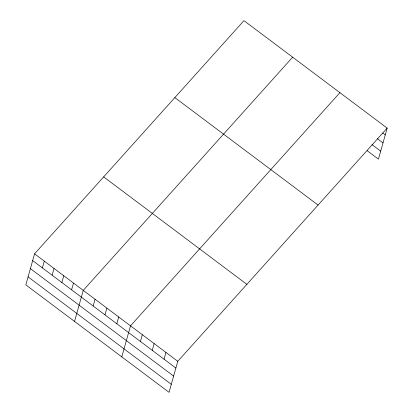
<?xml version="1.0" encoding="UTF-8"?>
<svg xmlns="http://www.w3.org/2000/svg" width="413" height="413" viewBox="0 0 413 413"><rect width="100%" height="100%" fill="white"/><g stroke="black" fill="none" stroke-linecap="round" stroke-linejoin="round"><path stroke-width="0.62" d="M34.558 253.84L25.833 284.887L169.051 392.35L177.776 361.303L387.167 128.113L243.949 20.65L34.558 253.84L177.776 361.303M42.394 267.913L44.294 261.145M52.131 275.223L54.036 268.455M61.873 282.528L63.772 275.76M71.609 289.838L73.514 283.07M74.526 321.422L83.25 290.38L292.647 57.19M93.168 306.012L95.067 299.244M104.979 314.876L106.884 308.108M116.796 323.74L118.701 316.977M121.789 356.889L130.513 325.842L339.904 92.651M140.43 341.474L142.33 334.706M152.242 350.343L154.147 343.575M164.059 359.207L165.964 352.439M387.167 128.113L378.442 159.16L367.142 150.678M382.696 132.955L385.267 134.881M377.363 138.654L383.016 142.893M371.963 144.596L380.693 151.148M174.849 97.602L318.072 205.065M103.658 176.888L246.876 284.35M32.653 260.608L175.876 368.071M30.402 268.62L173.625 376.083M28.084 276.875L171.302 384.338"/></g></svg>
